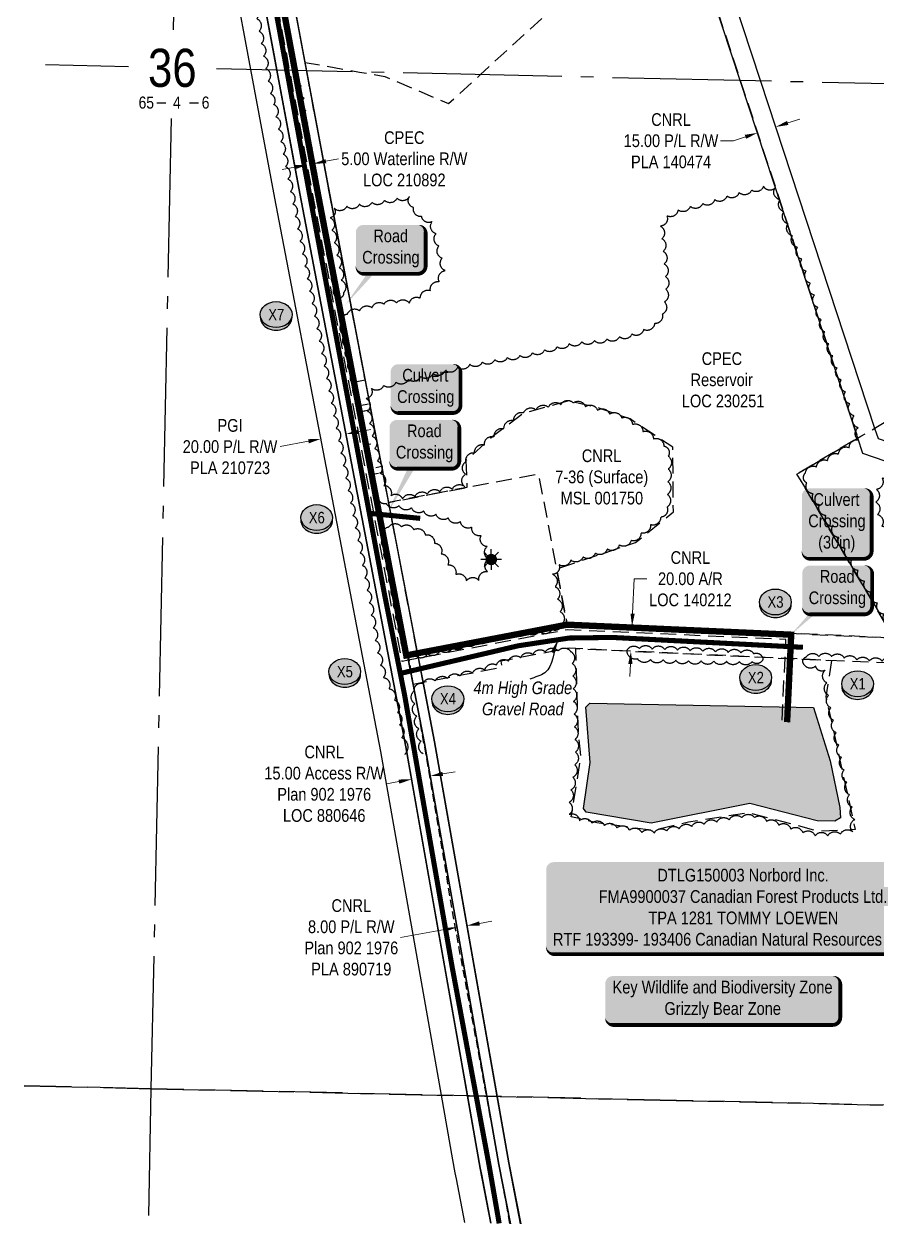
# Model space of a CAD drawing. Extents: x 405326 to 424052, y 6044755 to 6062236.
# Drawn here: x 405339 to 406011, y 6058013 to 6058960 of the extents above; entities that cross this region are included whole.
import ezdxf
from ezdxf.enums import TextEntityAlignment as Align

# ---------------------------------------------------------------- set-up
doc = ezdxf.new("R2010")
doc.units = 0
doc.header["$LTSCALE"] = 5
for name, pattern in [('0', [1, 1, 0]), ('foc-ACCESSROAD', [3.75, 2.5, -1.25]), ('foc-QUARTERLINE', [33, 25, -3, 2, -3]), ('foc-UNSURVEYED', [12.5, 10, -2.5]), ('UG_PIPE', [1.875, 1.25, -0.625])]:
    doc.linetypes.add(name, pattern=pattern)
for name, color, linetype in [('10', 1, 'Continuous'), ('9', 3, 'Continuous'), ('AS-PIPE-UG', 44, 'UG_PIPE'), ('AS-ROADS', 254, 'Continuous'), ('AS-SURFACE IMPACT', 7, 'Continuous'), ('AS-WILDLIFE-BLOCK', 131, 'Continuous'), ('C-WS', 13, 'foc-ACCESSROAD'), ('CG-NOTES', 7, 'Continuous'), ('F-AR', 190, 'foc-ACCESSROAD'), ('F-RW', 190, 'Continuous'), ('F-WS', 190, 'foc-ACCESSROAD'), ('F-WS-S', 190, 'Continuous'), ('L-SECLBL', 7, 'Continuous'), ('L-SECQ', 8, 'foc-QUARTERLINE'), ('L-USEC', 7, 'foc-UNSURVEYED'), ('P-CROSSINGS', 250, 'Continuous'), ('P-PROPOSED', 10, 'Continuous'), ('T-BUSH', 110, '0'), ('T-WATER', 160, 'Continuous'), ('T-WATER-H', 133, 'Continuous')]:
    doc.layers.add(name, color=color, linetype=linetype)
for name, color, linetype, lineweight in [('AS-GENERAL', 48, 'Continuous', 18), ('C-WS-T', 13, 'Continuous', 9), ('F-RW-T', 190, 'Continuous', 9), ('F-WS-T', 190, 'Continuous', 9), ('T-TEXT', 48, 'Continuous', 18)]:
    doc.layers.add(name, color=color, linetype=linetype, lineweight=lineweight)
doc.styles.add('80', font='ARIALN.TTF', dxfattribs={"height": 10})
doc.styles.add('80CG', font='ARIALN.TTF', dxfattribs={"height": 10})
doc.styles.add('80L', font='ARIALN.TTF', dxfattribs={"height": 10})
doc.styles.add('Crossing', font='ARIALN.TTF', dxfattribs={"height": 10})
doc.styles.add('SIMPLEX', font='ARIALN.TTF')
doc.dimstyles.new('Compass 5 000', dxfattribs={"dimscale": 5, "dimtxt": 9, "dimasz": 2, "dimexe": 0.2, "dimexo": 0.0625, "dimgap": 0.5, "dimtad": 0, "dimtih": 1, "dimtoh": 1, "dimzin": 0, "dimdsep": 46, "dimtxsty": '80CG', "dimcen": 0.1, "dimse1": 1, "dimse2": 1, "dimclrd": 256, "dimclrt": 256, "dimaunit": 1, "dimadec": 4, "dimazin": 0, "dimtfac": 0.06, "dimtofl": 0, "dimtmove": 0, "dimatfit": 1, "dimfxl": 0.2, "dimtolj": 1, "dimtzin": 0, "dimlwd": -1, "dimarcsym": 0})

# ---------------------------------------------------------------- blocks, each defined once
blk = doc.blocks.new('L-SECLBL')
at = {"layer": '9', "color": 7}
for p, q in [((-5.08, -27.83), (-12.29, -27.83)), ((20.7, -27.83), (13.5, -27.83))]:
    blk.add_line(p, q, dxfattribs=at)
at = {"layer": '10', "color": 2, "style": 'SIMPLEX'}
blk.add_attdef('SEC', text='', height=30, dxfattribs=at).set_placement((0, 0), align=Align.MIDDLE)
at = {"layer": '10', "color": 5, "style": '80L'}
blk.add_attdef('TWP', text='', height=9.5, dxfattribs=at).set_placement((-14.43, -27.37), align=Align.MIDDLE_RIGHT)
blk.add_attdef('RGE', text='', height=9.5, dxfattribs=at).set_placement((3.62, -27.37), align=Align.MIDDLE_CENTER)
blk.add_attdef('MER', text='', height=9.5, dxfattribs=at).set_placement((23.17, -27.37), align=Align.MIDDLE_LEFT)
blk = doc.blocks.new('*U545')
h = blk.add_hatch(color=255)
edge = h.paths.add_edge_path()
edge.add_line((-86.5, -20), (86.5, -20))
edge.add_arc((86.5, -14), 6, 270, 360)
edge.add_line((92.5, -14), (92.5, 12.5))
edge.add_arc((86.5, 12.5), 6, 0, 90)
edge.add_line((86.5, 18.5), (-86.5, 18.5))
edge.add_arc((-86.5, 12.5), 6, 90, 180)
edge.add_line((-92.5, 12.5), (-92.5, -14))
edge.add_arc((-86.5, -14), 6, 180, 270)
at = {"color": 131, "flags": 128}
blk.add_lwpolyline([(-86.5, -20, 3, 3, 0), (86.5, -20, 3, 3, 0.414214), (92.5, -14, 3, 3, 0), (92.5, 12.5, 3, 0, 0.414214), (86.5, 18.5, 0, 0, 0), (-86.5, 18.5, 0, 0, 0.414214), (-92.5, 12.5, 0, 0, 0), (-92.5, -14, 0, 3, 0.414214)], format="xyseb", close=True, dxfattribs=at)
at = {"color": 131, "style": '80'}
blk.add_attdef('ENTER_TEXT_001', (-35.99, -5), '', height=10, dxfattribs=at)
blk = doc.blocks.new('*U547')
h = blk.add_hatch(color=255)
edge = h.paths.add_edge_path()
edge.add_line((-149, -37), (149, -37))
edge.add_arc((149, -31), 6, 270, 360)
edge.add_line((155, -31), (155, 29.5))
edge.add_arc((149, 29.5), 6, 0, 90)
edge.add_line((149, 35.5), (-149, 35.5))
edge.add_arc((-149, 29.5), 6, 90, 180)
edge.add_line((-155, 29.5), (-155, -31))
edge.add_arc((-149, -31), 6, 180, 270)
at = {"color": 44, "flags": 128}
blk.add_lwpolyline([(-149, -37, 3, 3, 0), (149, -37, 3, 3, 0.414214), (155, -31, 3, 3, 0), (155, 29.5, 3, 0, 0.414214), (149, 35.5, 0, 0, 0), (-149, 35.5, 0, 0, 0.414214), (-155, 29.5, 0, 0, 0), (-155, -31, 0, 3, 0.414214)], format="xyseb", close=True, dxfattribs=at)
at = {"color": 44, "style": '80'}
blk.add_attdef('ENTER_TEXT_001', (-35.99, -5), '', height=10, dxfattribs=at)
blk = doc.blocks.new('GAS')
h = blk.add_hatch(color=255)
h.dxf.hatch_style = 1
edge = h.paths.add_edge_path()
edge.add_arc((0, 0), 0.9, 0, 360)
for p, q in [((-0.81, 0), (-1.62, 0)), ((-0.57, 0.57), (-1.14, 1.14)), ((0, 0.81), (0, 1.62)), ((0.57, 0.57), (1.14, 1.14)), ((1.62, 0), (0.81, 0)), ((-0.57, -0.57), (-1.14, -1.14)), ((0, -0.81), (0, -1.62)), ((1.14, -1.14), (0.57, -0.57))]:
    blk.add_line(p, q)
blk.add_circle((0, 0), 0.8)
blk = doc.blocks.new('*D981')
at = {"layer": 'F-RW-T', "transparency": 16777216}
for p, q in [((405602.54, 6058638.47), (405612.36, 6058640.35)), ((405563.25, 6058630.95), (405541.11, 6058626.72))]:
    blk.add_line(p, q, dxfattribs=at)
for points in [[(405602.23, 6058640.11), (405602.85, 6058636.83), (405592.72, 6058636.59)], [(405562.94, 6058632.59), (405563.57, 6058629.32), (405573.07, 6058632.83)]]:
    blk.add_solid(points, dxfattribs=at)
at = {"layer": 'F-RW-T', "transparency": 16777216, "insert": (405501.57, 6058626.72), "char_height": 10, "attachment_point": 5, "style": '80CG'}
blk.add_mtext('\\A1;PGI\\P20.00 P/L R/W\\PPLA 210723', dxfattribs=at)
blk = doc.blocks.new('*D982')
at = {"layer": 'F-RW-T', "transparency": 16777216}
for p, q in [((405668.98, 6058368.97), (405678.83, 6058370.7)), ((405634.51, 6058362.89), (405624.66, 6058361.15))]:
    blk.add_line(p, q, dxfattribs=at)
for points in [[(405668.69, 6058370.61), (405669.27, 6058367.33), (405659.13, 6058367.23)], [(405634.22, 6058364.53), (405634.8, 6058361.25), (405644.36, 6058364.62)]]:
    blk.add_solid(points, dxfattribs=at)
at = {"layer": 'F-RW-T', "transparency": 16777216, "insert": (405575.71, 6058361.15), "char_height": 10, "attachment_point": 5, "style": '80CG'}
blk.add_mtext('\\A1;CNRL\\P15.00 Access R/W\\PPlan 902 1976\\PLOC 880646', dxfattribs=at)
blk = doc.blocks.new('*D983')
at = {"layer": 'F-RW-T', "transparency": 16777216}
for p, q in [((405697.93, 6058251.15), (405707.78, 6058252.89)), ((405670.36, 6058246.28), (405635.75, 6058240.16))]:
    blk.add_line(p, q, dxfattribs=at)
for points in [[(405670.07, 6058247.92), (405670.65, 6058244.63), (405680.21, 6058248.02)], [(405697.64, 6058252.79), (405698.22, 6058249.51), (405688.09, 6058249.41)]]:
    blk.add_solid(points, dxfattribs=at)
at = {"layer": 'F-RW-T', "transparency": 16777216, "insert": (405597.02, 6058240.16), "char_height": 10, "attachment_point": 5, "style": '80CG'}
blk.add_mtext('\\A1;CNRL\\P8.00 P/L R/W\\PPlan 902 1976\\PPLA 890719', dxfattribs=at)
blk = doc.blocks.new('*D984')
at = {"layer": 'C-WS-T', "transparency": 16777216}
for p, q in [((405552.5, 6058846.82), (405542.68, 6058844.94)), ((405577.05, 6058851.51), (405586.88, 6058853.39))]:
    blk.add_line(p, q, dxfattribs=at)
for points in [[(405552.19, 6058848.45), (405552.81, 6058845.18), (405562.32, 6058848.69)], [(405576.74, 6058853.15), (405577.37, 6058849.87), (405567.23, 6058849.63)]]:
    blk.add_solid(points, dxfattribs=at)
at = {"layer": 'C-WS-T', "transparency": 16777216, "insert": (405638.76, 6058853.39), "char_height": 10, "attachment_point": 5, "style": '80CG'}
blk.add_mtext('\\A1;CPEC\\P5.00 Waterline R/W\\PLOC 210892', dxfattribs=at)
blk = doc.blocks.new('*D985')
at = {"layer": 'F-RW-T', "transparency": 16777216}
for p, q in [((405940.57, 6058881.69), (405950.07, 6058884.81)), ((405897.81, 6058867.65), (405887.81, 6058867.65)), ((405907.31, 6058870.77), (405897.81, 6058867.65))]:
    blk.add_line(p, q, dxfattribs=at)
for points in [[(405940.05, 6058883.28), (405941.09, 6058880.11), (405931.07, 6058878.57)], [(405906.79, 6058872.35), (405907.83, 6058869.18), (405916.81, 6058873.89)]]:
    blk.add_solid(points, dxfattribs=at)
at = {"layer": 'F-RW-T', "transparency": 16777216, "insert": (405848.73, 6058867.65), "char_height": 10, "attachment_point": 5, "style": '80CG'}
blk.add_mtext('\\A1;CNRL\\P15.00 P/L R/W\\PPLA 140474', dxfattribs=at)
blk = doc.blocks.new('*D987')
at = {"layer": 'F-RW-T', "transparency": 16777216}
for p, q in [((405818.49, 6058495.2), (405819.72, 6058522.64)), ((405819.72, 6058522.64), (405829.72, 6058522.64)), ((405816.73, 6058455.59), (405816.28, 6058445.6))]:
    blk.add_line(p, q, dxfattribs=at)
for points in [[(405816.83, 6058495.28), (405820.16, 6058495.13), (405818.05, 6058485.21)], [(405815.06, 6058455.66), (405818.39, 6058455.51), (405817.17, 6058465.58)]]:
    blk.add_solid(points, dxfattribs=at)
at = {"layer": 'F-RW-T', "transparency": 16777216, "insert": (405863.99, 6058522.64), "char_height": 10, "attachment_point": 5, "style": '80CG'}
blk.add_mtext('\\A1;CNRL\\P20.00 A/R\\PLOC 140212', dxfattribs=at)
blk = doc.blocks.new('*U1030')
h = blk.add_hatch(color=59)
edge = h.paths.add_edge_path()
edge.add_line((-21.5, -20), (21.5, -20))
edge.add_arc((21.5, -14), 6, 270, 360)
edge.add_line((27.5, -14), (27.5, 12.5))
edge.add_arc((21.5, 12.5), 6, 0, 90)
edge.add_line((21.5, 18.5), (-21.5, 18.5))
edge.add_arc((-21.5, 12.5), 6, 90, 180)
edge.add_line((-27.5, 12.5), (-27.5, -14))
edge.add_arc((-21.5, -14), 6, 180, 270)
at = {"color": 1, "flags": 128}
blk.add_lwpolyline([(-21.5, -20, 3, 3, 0), (21.5, -20, 3, 3, 0.414214), (27.5, -14, 3, 3, 0), (27.5, 12.5, 3, 0, 0.414214), (21.5, 18.5, 0, 0, 0), (-21.5, 18.5, 0, 0, 0.414214), (-27.5, 12.5, 0, 0, 0), (-27.5, -14, 0, 3, 0.414214)], format="xyseb", close=True, dxfattribs=at)
blk.add_lwpolyline([(-36.8, -36.31, 0, 7.5, 0), (0, 0, 0, 0, 0)], format="xyseb", dxfattribs=at)
at = {"color": 1, "style": '80'}
blk.add_attdef('ENTER_TEXT_001', (-35.99, -5), '', height=10, dxfattribs=at)
blk = doc.blocks.new('*U1031')
h = blk.add_hatch(color=254)
edge = h.paths.add_edge_path()
edge.add_line((-21.5, -28.5), (21.5, -28.5))
edge.add_arc((21.5, -22.5), 6, 270, 360)
edge.add_line((27.5, -22.5), (27.5, 21))
edge.add_arc((21.5, 21), 6, 0, 90)
edge.add_line((21.5, 27), (-21.5, 27))
edge.add_arc((-21.5, 21), 6, 90, 180)
edge.add_line((-27.5, 21), (-27.5, -22.5))
edge.add_arc((-21.5, -22.5), 6, 180, 270)
at = {"color": 160, "flags": 128}
blk.add_lwpolyline([(-21.5, -28.5, 3, 3, 0), (21.5, -28.5, 3, 3, 0.414214), (27.5, -22.5, 3, 3, 0), (27.5, 21, 3, 0, 0.414214), (21.5, 27, 0, 0, 0), (-21.5, 27, 0, 0, 0.414214), (-27.5, 21, 0, 0, 0), (-27.5, -22.5, 0, 3, 0.414214)], format="xyseb", close=True, dxfattribs=at)
at = {"color": 160, "style": '80'}
blk.add_attdef('ENTER_TEXT_001', (-26.85, -4.92), '', height=10, dxfattribs=at)
blk = doc.blocks.new('*U1032')
h = blk.add_hatch(color=59)
edge = h.paths.add_edge_path()
edge.add_line((-21.5, -20), (21.5, -20))
edge.add_arc((21.5, -14), 6, 270, 360)
edge.add_line((27.5, -14), (27.5, 12.5))
edge.add_arc((21.5, 12.5), 6, 0, 90)
edge.add_line((21.5, 18.5), (-21.5, 18.5))
edge.add_arc((-21.5, 12.5), 6, 90, 180)
edge.add_line((-27.5, 12.5), (-27.5, -14))
edge.add_arc((-21.5, -14), 6, 180, 270)
at = {"color": 1, "flags": 128}
blk.add_lwpolyline([(-21.5, -20, 3, 3, 0), (21.5, -20, 3, 3, 0.414214), (27.5, -14, 3, 3, 0), (27.5, 12.5, 3, 0, 0.414214), (21.5, 18.5, 0, 0, 0), (-21.5, 18.5, 0, 0, 0.414214), (-27.5, 12.5, 0, 0, 0), (-27.5, -14, 0, 3, 0.414214)], format="xyseb", close=True, dxfattribs=at)
blk.add_lwpolyline([(-29.64, -55.82, 0, 7.5, 0), (0, 0, 0, 0, 0)], format="xyseb", dxfattribs=at)
at = {"color": 1, "style": '80'}
blk.add_attdef('ENTER_TEXT_001', (-35.99, -5), '', height=10, dxfattribs=at)
blk = doc.blocks.new('*U1033')
h = blk.add_hatch(color=59)
edge = h.paths.add_edge_path()
edge.add_line((-21.5, -20), (21.5, -20))
edge.add_arc((21.5, -14), 6, 270, 360)
edge.add_line((27.5, -14), (27.5, 12.5))
edge.add_arc((21.5, 12.5), 6, 0, 90)
edge.add_line((21.5, 18.5), (-21.5, 18.5))
edge.add_arc((-21.5, 12.5), 6, 90, 180)
edge.add_line((-27.5, 12.5), (-27.5, -14))
edge.add_arc((-21.5, -14), 6, 180, 270)
at = {"color": 1, "flags": 128}
blk.add_lwpolyline([(-21.5, -20, 3, 3, 0), (21.5, -20, 3, 3, 0.414214), (27.5, -14, 3, 3, 0), (27.5, 12.5, 3, 0, 0.414214), (21.5, 18.5, 0, 0, 0), (-21.5, 18.5, 0, 0, 0.414214), (-27.5, 12.5, 0, 0, 0), (-27.5, -14, 0, 3, 0.414214)], format="xyseb", close=True, dxfattribs=at)
blk.add_lwpolyline([(-36.16, -45.08, 0, 7.5, 0), (0, 0, 0, 0, 0)], format="xyseb", dxfattribs=at)
at = {"color": 1, "style": '80'}
blk.add_attdef('ENTER_TEXT_001', (-35.99, -5), '', height=10, dxfattribs=at)
blk = doc.blocks.new('*U1024')
h = blk.add_hatch(color=254)
edge = h.paths.add_edge_path()
edge.add_line((-21.5, -20), (21.5, -20))
edge.add_arc((21.5, -14), 6, 270, 360)
edge.add_line((27.5, -14), (27.5, 12.5))
edge.add_arc((21.5, 12.5), 6, 0, 90)
edge.add_line((21.5, 18.5), (-21.5, 18.5))
edge.add_arc((-21.5, 12.5), 6, 90, 180)
edge.add_line((-27.5, 12.5), (-27.5, -14))
edge.add_arc((-21.5, -14), 6, 180, 270)
at = {"color": 160, "flags": 128}
blk.add_lwpolyline([(-21.5, -20, 3, 3, 0), (21.5, -20, 3, 3, 0.414214), (27.5, -14, 3, 3, 0), (27.5, 12.5, 3, 0, 0.414214), (21.5, 18.5, 0, 0, 0), (-21.5, 18.5, 0, 0, 0.414214), (-27.5, 12.5, 0, 0, 0), (-27.5, -14, 0, 3, 0.414214)], format="xyseb", close=True, dxfattribs=at)
at = {"color": 160, "style": '80'}
blk.add_attdef('ENTER_TEXT_001', (-26.85, -4.92), '', height=10, dxfattribs=at)
blk = doc.blocks.new('xing2')
h = blk.add_hatch(color=50)
h.dxf.hatch_style = 1
edge = h.paths.add_edge_path()
edge.add_ellipse((0, 0), major_axis=(-12.5, 0), ratio=0.816297, start_angle=0, end_angle=360)
h = blk.add_hatch(color=250)
h.dxf.hatch_style = 1
edge = h.paths.add_edge_path()
edge.add_ellipse((0, -2.05), major_axis=(-12.5, 0), ratio=0.816297, start_angle=0, end_angle=180)
edge.add_line((12.5, -2.05), (12.5, 0))
edge.add_ellipse((0, 0), major_axis=(-12.5, 0), ratio=0.816297, start_angle=0, end_angle=180, ccw=False)
edge.add_line((-12.5, 0), (-12.5, -2.05))
at = {"color": 250}
blk.add_ellipse((0, 0), major_axis=(-12.5, 0), ratio=0.816297, dxfattribs=at)
blk.add_ellipse((0, -2.05), major_axis=(-12.5, 0), ratio=0.816297, start_param=0, end_param=3.141593, dxfattribs=at)
at = {"color": 250, "style": 'Crossing'}
blk.add_attdef('CROSSING', text='', height=9, dxfattribs=at).set_placement((0.09, 0.02), align=Align.MIDDLE_CENTER)
at = {"color": 250, "style": 'Crossing', "flags": 1}
for tag, p in [('OWNER', (0.09, -12.49)), ('DESCRIPTION', (0.09, -25.77)), ('LOCATION', (0.09, -39.3)), ('DWG_REF', (0.09, -52.84))]:
    blk.add_attdef(tag, text='', height=9, dxfattribs=at).set_placement(p, align=Align.MIDDLE_CENTER)

msp = doc.modelspace()

# ---------------------------------------------------------------- hatches: boundary and pattern name
at = {"layer": 'T-WATER-H'}
h = msp.add_hatch(color=256, dxfattribs=at)
h.dxf.hatch_style = 1
h.paths.add_polyline_path([(405784.822, 6058424.617), (405960.773, 6058421.27), (405973.907, 6058379.125), (405981.719, 6058342.563), (405982.198, 6058334.26), (405977.595, 6058331.752), (405963.726, 6058331.864), (405910.784, 6058345.635), (405833.146, 6058330.279), (405782.033, 6058338.933), (405779.799, 6058341.724), (405785.107, 6058378.012), (405781.748, 6058421.552)])

# ---------------------------------------------------------------- linework, layer by layer
at = {"layer": 'AS-PIPE-UG', "flags": 128}
msp.add_lwpolyline([(405721.882, 6058014.688), (405720.353, 6058023.608), (405710.818, 6058075.119), (405699.39, 6058138.192), (405678.466, 6058250.283), (405660.847, 6058355.835), (405641.43, 6058465.433)], dxfattribs=at)
at = {"layer": 'AS-ROADS', "const_width": 3.998, "flags": 128}
for points in [[(405594.808, 6059390.748), (405548.34, 6059347.366), (405511.434, 6059313.585), (405502.009, 6059301.925), (405494.061, 6059284.562), (405487.833, 6059257.909), (405487.326, 6059240.214), (405491.217, 6059211.396), (405511.097, 6059150.761), (405533.743, 6058991.316), (405563.989, 6058826.491), (405622.973, 6058511.466), (405638.946, 6058431.345), (405676.384, 6058217.096), (405705.364, 6058061.34), (405713.459, 6058014.877)], [(405612.552, 6058574.067), (405651.304, 6058570.232)], [(405636.939, 6058448.39), (405728.453, 6058469.877), (405768.581, 6058475.974), (405802.409, 6058476.452), (405952.577, 6058468.67)]]:
    msp.add_lwpolyline(points, dxfattribs=at)
at = {"layer": 'C-WS', "flags": 128}
msp.add_lwpolyline([(405379.01, 6060020.573), (405476.556, 6059904.24), (405480.055, 6059900.068), (405598.828, 6059758.418), (405600.382, 6059756.559), (405608.181, 6059747.264), (405620.5, 6059732.572), (405626.167, 6059725.808), (405630.037, 6059721.198), (405639.676, 6059709.7), (405752.207, 6059575.495), (405767.332, 6059557.46), (405761.141, 6059551.809), (405677.819, 6059475.862), (405687.987, 6059464.827), (405522.955, 6059314.393), (405520.799, 6059312.429), (405517.121, 6059307.245), (405514.394, 6059303.402), (405505.379, 6059290.696), (405502.062, 6059286.595), (405501.247, 6059284.025), (405499.581, 6059278.773), (405496.234, 6059264.192), (405499.086, 6059216.105), (405511.202, 6059150.822), (405553.684, 6058922.934), (405571.178, 6058829.004), (405600.112, 6058677.736), (405603.682, 6058659.072), (405611.539, 6058660.575), (405612.478, 6058655.667), (405604.621, 6058654.163), (405609.54, 6058628.446), (405613.11, 6058609.783), (405620.967, 6058611.286), (405621.906, 6058606.377), (405614.049, 6058604.874), (405618.558, 6058581.305), (405641.099, 6058463.454), (405648.956, 6058464.956), (405766.808, 6058487.499), (405944.396, 6058479.571), (405943.471, 6058459.757), (405941.132, 6058409.665), (405936.147, 6058409.898), (405938.48, 6058459.99), (405939.17, 6058474.803), (405767.171, 6058482.48), (405649.895, 6058460.047), (405642.039, 6058458.545), (405637.13, 6058457.606), (405566.268, 6058828.076), (405548.532, 6058923.05), (405506.183, 6059149.85), (405494.115, 6059215.502), (405491.205, 6059264.49), (405494.743, 6059280.14), (405496.078, 6059284.261), (405497.583, 6059289.004), (405501.394, 6059293.717), (405508.462, 6059303.678), (405510.882, 6059307.088), (405515.94, 6059314.216), (405517.035, 6059315.76), (405680.899, 6059465.146), (405670.74, 6059476.167), (405757.924, 6059555.644), (405760.421, 6059557.92), (405748.378, 6059572.284), (405635.845, 6059706.491), (405626.205, 6059717.988), (405619.519, 6059725.958), (405616.624, 6059729.413), (405604.351, 6059744.049), (405594.999, 6059755.202), (405593.734, 6059756.709), (405476.398, 6059896.651), (405476.13, 6059896.969), (405378.851, 6060012.981)], dxfattribs=at)
for points in [[(405903.298, 6058915.075), (405995.787, 6058633.435), (405947.877, 6058605.058), (406024.332, 6058476.005), (405766.808, 6058487.499), (405758.62, 6058530.303), (405820.847, 6058551.343), (405850.574, 6058575.445), (405850.137, 6058626.2), (405816.443, 6058648.573), (405792.235, 6058657.159), (405767.963, 6058662.783), (405732.836, 6058653.077), (405709.911, 6058636.11), (405687.194, 6058615.692), (405688.111, 6058594.609), (405626.415, 6058582.807), (405621.906, 6058606.377), (405614.049, 6058604.875), (405609.54, 6058628.446), (405617.397, 6058629.95), (405612.478, 6058655.667), (405604.621, 6058654.163), (405600.112, 6058677.736), (405607.969, 6058679.238), (405579.039, 6058830.487), (405561.855, 6058922.751), (405560.611, 6058929.437), (405603.496, 6058921.813), (405623.454, 6058918.272), (405673.649, 6058896.968), (405698.557, 6058919.674), (405769.836, 6058984.679), (405867.732, 6059023.388), (405881.992, 6058979.963), (405903.298, 6058915.075)], [(405975.043, 6058458.284), (405970.733, 6058429.571), (405993.666, 6058325.096), (405964.629, 6058323.781), (405909.596, 6058338.361), (405862.464, 6058330.887), (405834.662, 6058324.41), (405790.241, 6058330.422), (405770.254, 6058335.226), (405777.832, 6058382.32), (405775.833, 6058400.576), (405773.835, 6058467.679), (405975.043, 6058458.284)]]:
    msp.add_lwpolyline(points, close=True, dxfattribs=at)
at = {"layer": 'F-AR', "flags": 128}
msp.add_lwpolyline([(406120.562, 6058509.767), (406029.376, 6058455.748), (405768.517, 6058467.928), (405714.774, 6058457.675), (405715.711, 6058452.763), (405653.557, 6058440.902), (405645.7, 6058439.403), (405641.099, 6058463.454), (405648.956, 6058464.957), (405766.808, 6058487.499), (406024.332, 6058476.005), (406110.369, 6058526.973), (406120.562, 6058509.767)], close=True, dxfattribs=at)
at = {"layer": 'F-RW', "flags": 128}
for points in [[(405730.342, 6058014.498), (405720.938, 6058062.637), (405662.465, 6058394.335), (405579.038, 6058830.487), (405507.042, 6059217.078), (405504.348, 6059262.492), (405527.266, 6059307.5), (405795.434, 6059551.947), (405765.996, 6059587.055), (405748.378, 6059572.284), (405763.64, 6059554.082), (405508.676, 6059321.667), (405481.025, 6059267.362), (405484.173, 6059214.286), (405556.447, 6058826.207), (405639.85, 6058390.177), (405698.351, 6058058.449), (405706.826, 6058015.025)], [(405706.933, 6058015.023), (405698.494, 6058058.462), (405688.426, 6058115.402), (405639.85, 6058390.177), (405556.446, 6058826.207), (405538.368, 6058923.28), (405484.173, 6059214.286), (405481.138, 6059265.522), (405482.421, 6059271.054), (405500.024, 6059284.076), (405502.062, 6059286.595), (405499.581, 6059278.773), (405496.234, 6059264.186), (405499.086, 6059216.105), (405553.684, 6058922.935), (405571.178, 6058829.004), (405618.558, 6058581.305), (405641.099, 6058463.454), (405645.7, 6058439.403), (405654.598, 6058392.887), (405703.713, 6058115.059), (405713.238, 6058061.193), (405722.275, 6058014.679)]]:
    msp.add_lwpolyline(points, dxfattribs=at)
at = {"layer": 'F-RW'}
msp.add_lwpolyline([(406075.818, 6058611.059), (406070.935, 6058596.875), (405999.745, 6058621.382), (405995.787, 6058633.435), (405903.298, 6058915.075), (405881.992, 6058979.963), (405951.028, 6059208.38), (405948.866, 6059286.229), (405952.155, 6059436.068), (405946.09, 6059539.215), (405954.582, 6059546.344), (405960.405, 6059551.248), (405967.131, 6059435.229), (405963.872, 6059286.295), (405966.098, 6059206.395), (405897.714, 6058980.133), (405919.2, 6058914.718), (406009.025, 6058641.275), (406011.701, 6058633.13), (406075.818, 6058611.059)], close=True, dxfattribs=at)
for points in [[(405484.173, 6059214.286), (405536.765, 6058931.886), (405538.368, 6058923.28), (405550.892, 6058856.031), (405556.446, 6058826.207), (405639.85, 6058390.177), (405649.355, 6058336.411), (405688.426, 6058115.402), (405695.88, 6058073.246), (405698.494, 6058058.462), (405699.447, 6058053.556), (405706.934, 6058015.023)], [(405722.275, 6058014.679), (405713.238, 6058061.193), (405703.713, 6058115.059), (405654.598, 6058392.887), (405645.7, 6058439.403), (405641.099, 6058463.454), (405618.558, 6058581.305), (405571.178, 6058829.004), (405553.684, 6058922.935), (405499.086, 6059216.105)], [(405507.042, 6059217.078), (405561.855, 6058922.751), (405579.038, 6058830.487), (405626.415, 6058582.807), (405648.956, 6058464.957), (405653.557, 6058440.902), (405662.465, 6058394.335), (405711.869, 6058114.876), (405721.102, 6058062.653), (405730.459, 6058014.496)], [(405686.472, 6058015.481), (405679.751, 6058050.079), (405678.831, 6058054.814), (405677.059, 6058064.835), (405668.037, 6058115.86), (405620.182, 6058386.558), (405536.796, 6058822.498), (405517.94, 6058923.74), (405464.284, 6059211.855)]]:
    msp.add_lwpolyline(points, dxfattribs=at)
at = {"layer": 'F-WS', "flags": 128}
for points in [[(406110.369, 6058526.973), (406024.332, 6058476.005), (405947.877, 6058605.058), (405998.232, 6058634.883), (406011.159, 6058642.539), (406059.737, 6058671.312), (406136.21, 6058542.259), (406123.28, 6058534.611), (406110.369, 6058526.973)], [(405648.956, 6058464.957), (405626.415, 6058582.807), (405744.265, 6058605.35), (405766.808, 6058487.499), (405648.956, 6058464.957)]]:
    msp.add_lwpolyline(points, close=True, dxfattribs=at)
at = {"layer": 'L-SECQ'}
for p, q in [((405472.903, 6059729.267), (405456.742, 6058955.116)), ((405421.613, 6058925.908), (405356.187, 6058927.377)), ((406257.654, 6058907.135), (405490.847, 6058924.354)), ((405455.282, 6058885.163), (405439.33, 6058120.999)), ((405439.33, 6058120.999), (405437.244, 6058021.066))]:
    msp.add_line(p, q, dxfattribs=at)
at = {"layer": 'L-USEC'}
for p, q in [((405439.33, 6058120.999), (405339.4, 6058123.238)), ((405339.4, 6058123.238), (405439.33, 6058120.999)), ((405840.169, 6058112.017), (405439.33, 6058120.999)), ((405439.33, 6058120.999), (405840.169, 6058112.017)), ((406241.009, 6058103.034), (405840.169, 6058112.017)), ((405840.169, 6058112.017), (406241.009, 6058103.034))]:
    msp.add_line(p, q, dxfattribs=at)
at = {"layer": 'P-PROPOSED', "const_width": 4.998, "flags": 128}
msp.add_lwpolyline([(405510.219, 6059150.64), (405552.702, 6058922.751), (405570.196, 6058828.818), (405599.13, 6058677.548), (405602.7, 6058658.884), (405603.639, 6058653.975), (405608.558, 6058628.258), (405612.128, 6058609.595), (405613.067, 6058604.686), (405617.576, 6058581.117), (405640.305, 6058462.285), (405649.144, 6058463.974), (405766.881, 6058486.495), (405943.351, 6058478.617), (405942.472, 6058459.804), (405940.133, 6058409.712)], dxfattribs=at)
at = {"layer": 'T-BUSH', "flags": 128}
for points in [[(405507.723, 6059054.203, -0.0925477), (405506.468, 6059052.349, -0.5205671), (405508.26, 6059042.515, -0.5205671), (405510.052, 6059032.681, -0.5205671), (405511.844, 6059022.847, -0.5205671), (405513.637, 6059013.014, -0.5205671), (405515.429, 6059003.18, -0.5205671), (405517.221, 6058993.346, -0.5205671), (405519.013, 6058983.513, -0.5205671), (405520.806, 6058973.679, -0.5205671), (405522.598, 6058963.845, -0.5205671), (405524.39, 6058954.012, -0.5205671), (405526.182, 6058944.178, -0.5205671), (405527.975, 6058934.344, -0.5205671), (405529.767, 6058924.51, -0.5205671), (405531.559, 6058914.677, -0.5205671), (405533.352, 6058904.843, -0.4555268), (405535.943, 6058896.008, -0.4555268)], [(405653.63, 6058384.831, -0.5205671), (405651.949, 6058394.684, -0.5205671), (405650.269, 6058404.537, -0.5205671), (405648.606, 6058414.393, -0.5205671), (405646.993, 6058424.255, -0.5205671), (405646.586, 6058434.243, -0.5205671), (405653.332, 6058440.281, -0.5205671), (405663.142, 6058442.199, -0.5205671), (405672.952, 6058444.116, -0.5205671), (405682.743, 6058446.122, -0.5205671), (405692.494, 6058448.322, -0.5205671), (405702.187, 6058450.694, -0.5205671), (405711.337, 6058454.719, -0.5205671), (405720.811, 6058457.833, -0.5205671), (405730.44, 6058460.518, -0.5205671), (405740.132, 6058462.958, -0.5205671), (405749.879, 6058465.078, -0.5205671), (405759.851, 6058465.772, -0.5205671), (405769.66, 6058465.334, -0.5205671), (405770.957, 6058456.024, -0.5205671), (405771.315, 6058446.035, -0.5205671), (405771.673, 6058436.046, -0.5205671), (405772.031, 6058426.057, -0.5205671), (405772.389, 6058416.068, -0.5205671), (405772.747, 6058406.078, -0.5205671), (405773.105, 6058396.089, -0.5205671), (405773.463, 6058386.1, -0.5205671), (405772.978, 6058376.16, -0.5205671), (405771.48, 6058366.277, -0.5205671), (405769.983, 6058356.394, -0.5205671), (405768.485, 6058346.511, -0.5205671), (405768.671, 6058337.112, -0.5205671), (405776.636, 6058332.042, -0.5205671), (405786.456, 6058330.173, -0.5205671), (405796.275, 6058328.305, -0.5205671), (405806.094, 6058326.436, -0.5205671), (405815.913, 6058324.568, -0.5205671), (405825.733, 6058322.699, -0.5205671), (405835.561, 6058322.275, -0.5205671), (405845.403, 6058324.021, -0.5205671), (405855.245, 6058325.766, -0.5205671), (405865.087, 6058327.511, -0.5205671), (405874.929, 6058329.257, -0.5205671), (405884.771, 6058331.002, -0.5205671), (405894.613, 6058332.747, -0.5205671), (405904.455, 6058334.493, -0.5205671), (405914.416, 6058334.551, -0.5205671), (405923.951, 6058331.551, -0.5205671), (405933.486, 6058328.552, -0.5205671), (405943.021, 6058325.553, -0.5205671), (405952.556, 6058322.554, -0.5205671), (405962.197, 6058320.246, -0.5205671), (405972.192, 6058320.246, -0.5205671), (405982.08, 6058321.42, -0.5205671), (405991.908, 6058323.24, -0.5205671), (405993.413, 6058333.011, -0.5205671), (405991.323, 6058342.786, -0.5205671), (405989.233, 6058352.56, -0.5205671), (405987.143, 6058362.335, -0.5205671), (405985.053, 6058372.109, -0.5205671), (405982.963, 6058381.884, -0.5205671), (405980.873, 6058391.658, -0.5205671), (405978.783, 6058401.433, -0.5205671), (405976.693, 6058411.208, -0.5205671), (405974.603, 6058420.982, -0.5205671), (405972.739, 6058430.796, -0.5205671), (405971.379, 6058440.699, -0.5205671), (405970.018, 6058450.601, -0.5205671), (405962.618, 6058453.887, -0.5205671), (405953.059, 6058455.785, -0.5205671), (405955.211, 6058461.067, -0.5205671), (405965.18, 6058461.416, -0.5205671), (405975.176, 6058461.416, -0.5205671), (405985.08, 6058460.194, -0.5205671), (405994.965, 6058458.71, -0.5205671), (406004.906, 6058457.897, -0.5205671), (406014.9, 6058457.706, -0.5205671), (406024.849, 6058458.458, -0.5205671), (406034.509, 6058460.523, -0.5205671), (406043.496, 6058464.899, -0.5205671), (406052.449, 6058469.343, -0.5205671), (406061.002, 6058474.507, -0.5205671), (406069.502, 6058479.767, -0.5205671), (406078.002, 6058485.027, -0.5205671), (406086.502, 6058490.286, -0.5205671), (406095.001, 6058495.546, -0.5205671), (406101.837, 6058502.525, -0.5205671), (406103.16, 6058512.331, -0.5205671), (406100.976, 6058522.084, -0.5205671), (406094.059, 6058528.37, -0.5205671), (406089.589, 6058537.31, -0.5205671), (406086.23, 6058546.706, -0.5205671), (406083.873, 6058556.396, -0.5205671), (406084.473, 6058566.279, -0.5205671), (406086.253, 6058576.113, -0.5205671), (406087.31, 6058586.021, -0.5205671), (406086.866, 6058595.927, -0.5205671), (406083.737, 6058605.352, -0.5205671), (406078.074, 6058613.442, -0.5205671), (406069.54, 6058618.432, -0.5205671), (406059.813, 6058620.292, -0.5205671), (406049.846, 6058619.915, -0.5205671), (406040.088, 6058617.897, -0.5205671), (406031.05, 6058613.641, -0.5205671), (406022.615, 6058608.278, -0.5205671), (406015.004, 6058601.815, -0.5205671), (406010.43, 6058593.043, -0.5205671), (406009.937, 6058583.131, -0.5205671), (406011.25, 6058573.292, -0.5205671), (406014.677, 6058564.036, -0.5205671), (406020.492, 6058556.141, -0.5205671), (406029.13, 6058551.178, -0.5205671), (406038.638, 6058548.541, -0.5205671), (406048.61, 6058547.861, -0.5205671), (406058.532, 6058546.908, -0.5205671), (406066.648, 6058541.168, -0.5205671), (406071.605, 6058532.56, -0.5205671), (406076.731, 6058524.05, -0.5205671), (406077.985, 6058514.205, -0.5205671), (406077.348, 6058504.236, -0.5205671), (406070.61, 6058497.018, -0.5205671), (406061.338, 6058493.453, -0.5205671), (406052.733, 6058488.367, -0.5205671), (406043.651, 6058484.269, -0.5205671), (406034.782, 6058479.666, -0.5205671), (406026.23, 6058477.419, -0.5205671), (406021.376, 6058486.156, -0.5205671), (406016.312, 6058494.774, -0.5205671), (406011.248, 6058503.392, -0.5205671), (406006.185, 6058512.01, -0.5205671), (406001.121, 6058520.628, -0.5205671), (405996.057, 6058529.245, -0.5205671), (405990.993, 6058537.863, -0.5205671), (405985.93, 6058546.481, -0.5205671), (405980.866, 6058555.099, -0.5205671), (405975.802, 6058563.717, -0.5205671), (405970.738, 6058572.335, -0.5205671), (405965.675, 6058580.953, -0.5205671), (405960.611, 6058589.571, -0.5205671), (405955.547, 6058598.189, -0.5205671), (405954.525, 6058605.976, -0.5205671), (405963.281, 6058610.756, -0.5205671), (405971.962, 6058615.703, -0.5205671), (405980.558, 6058620.804, -0.5205671), (405989.124, 6058625.955, -0.5205671), (405996.432, 6058631.989, -0.5205671), (405996.086, 6058641.634, -0.5205671), (405992.753, 6058651.058, -0.5205671), (405989.42, 6058660.481, -0.5205671), (405986.088, 6058669.905, -0.5205671), (405982.755, 6058679.328, -0.5205671), (405979.422, 6058688.752, -0.5205671), (405976.09, 6058698.175, -0.5205671), (405972.91, 6058707.651, -0.5205671), (405969.783, 6058717.145, -0.5205671), (405966.99, 6058726.742, -0.5205671), (405964.282, 6058736.364, -0.5205671), (405961.627, 6058746, -0.5205671), (405958.403, 6058755.458, -0.5205671), (405955.085, 6058764.887, -0.5205671), (405951.767, 6058774.316, -0.5205671), (405948.275, 6058783.676, -0.5205671), (405944.274, 6058792.836, -0.5205671), (405940.829, 6058802.215, -0.5205671), (405937.573, 6058811.664, -0.5205671), (405934.616, 6058821.212, -0.5205671), (405930.425, 6058830.247, -0.5205671), (405921.612, 6058831.99, -0.5205671), (405912.163, 6058828.781, -0.5205671), (405902.363, 6058826.815, -0.5205671), (405892.751, 6058824.079, -0.5205671), (405883.166, 6058821.249, -0.5205671), (405873.654, 6058818.19, -0.5205671), (405863.908, 6058815.97, -0.5205671), (405854.315, 6058813.188, -0.5205671), (405845.466, 6058808.546, -0.5205671), (405840.417, 6058800.451, -0.5205671), (405841.596, 6058790.525, -0.5205671), (405842.585, 6058780.584, -0.5205671), (405843.399, 6058770.628, -0.5205671), (405844.387, 6058760.683, -0.5205671), (405844.555, 6058750.729, -0.5205671), (405843.511, 6058740.789, -0.5205671), (405841.872, 6058731.009, -0.5205671), (405835.9, 6058723.763, -0.5205671), (405827.166, 6058718.902, -0.5205671), (405817.921, 6058715.41, -0.5205671), (405808.139, 6058713.352, -0.5205671), (405798.329, 6058711.468, -0.5205671), (405788.407, 6058710.26, -0.5205671), (405778.451, 6058709.392, -0.5205671), (405768.609, 6058707.849, -0.5205671), (405758.907, 6058705.445, -0.5205671), (405749.205, 6058703.04, -0.5205671), (405739.498, 6058700.657, -0.5205671), (405729.727, 6058698.55, -0.5205671), (405719.864, 6058696.951, -0.5205671), (405710.024, 6058695.21, -0.5205671), (405700.203, 6058693.354, -0.5205671), (405690.365, 6058691.588, -0.5205671), (405680.65, 6058689.331, -0.5205671), (405671.021, 6058686.677, -0.5205671), (405661.303, 6058684.337, -0.5205671), (405651.585, 6058681.997, -0.5205671), (405641.855, 6058679.722, -0.5205671), (405632.102, 6058677.562, -0.5205671), (405622.458, 6058674.935, -0.5205671), (405612.757, 6058672.636, -0.5205671), (405608.72, 6058664.628, -0.5205671), (405609.816, 6058654.707, -0.5205671), (405611.431, 6058644.844, -0.5205671), (405613.387, 6058635.043, -0.5205671), (405615.465, 6058625.266, -0.5205671), (405617.544, 6058615.488, -0.5205671), (405619.837, 6058605.773, -0.5205671), (405622.764, 6058596.218, -0.5205671), (405628.163, 6058587.975, -0.5205671), (405637.347, 6058585.502, -0.5205671), (405647.156, 6058587.425, -0.5205671), (405656.965, 6058589.347, -0.5205671), (405666.773, 6058591.27, -0.5205671), (405676.582, 6058593.193, -0.5205671), (405686.391, 6058595.116, -0.5205671), (405686.9, 6058605.029, -0.5205671), (405687.323, 6058615.015, -0.5205671), (405694.086, 6058621.844, -0.5205671), (405701.802, 6058628.198, -0.5205671), (405709.518, 6058634.552, -0.5205671), (405717.234, 6058640.906, -0.5205671), (405724.95, 6058647.26, -0.5205671), (405732.72, 6058653.502, -0.5205671), (405742.488, 6058655.624, -0.5205671), (405752.256, 6058657.746, -0.5205671), (405762.023, 6058659.869, -0.5205671), (405771.757, 6058661.211, -0.5205671), (405781.303, 6058658.246, -0.5205671), (405790.848, 6058655.282, -0.5205671), (405800.394, 6058652.317, -0.5205671), (405809.94, 6058649.352, -0.5205671), (405818.45, 6058644.26, -0.5205671), (405826.673, 6058638.578, -0.5205671), (405834.897, 6058632.895, -0.5205671), (405843.12, 6058627.213, -0.5205671), (405846.592, 6058619.109, -0.5205671), (405846.358, 6058609.116, -0.5205671), (405846.124, 6058599.124, -0.5205671), (405845.89, 6058589.131, -0.5205671), (405845.656, 6058579.138, -0.5205671), (405840.602, 6058571.238, -0.5205671), (405832.623, 6058565.217, -0.5205671), (405825.114, 6058558.674, -0.5205671), (405817.338, 6058552.789, -0.5205671), (405807.977, 6058549.286, -0.5205671), (405798.514, 6058546.067, -0.5205671), (405789.051, 6058542.848, -0.5205671), (405779.541, 6058539.791, -0.5205671), (405769.828, 6058537.431, -0.5205671), (405760.579, 6058533.71, -0.5205671), (405755.523, 6058526.179, -0.5205671), (405757.492, 6058516.38, -0.5205671), (405759.465, 6058506.581, -0.5205671), (405761.438, 6058496.782, -0.5205671), (405762.804, 6058486.885, -0.5205671), (405755.011, 6058482.544, -0.5205671), (405745.111, 6058481.443, -0.5205671), (405735.166, 6058480.564, -0.5205671), (405725.269, 6058479.167, -0.5205671), (405715.44, 6058477.357, -0.5205671), (405705.659, 6058475.307, -0.5205671), (405695.916, 6058473.073, -0.5205671), (405686.208, 6058470.692, -0.5205671), (405676.496, 6058468.333, -0.5205671), (405666.74, 6058466.162, -0.5205671), (405657.099, 6058463.521, -0.5205671), (405647.398, 6058462.123, -0.5205671), (405640.192, 6058467.79, -0.5205671), (405637.557, 6058477.277, -0.5205671), (405635.732, 6058487.104, -0.5205671), (405633.796, 6058496.91, -0.5205671), (405631.964, 6058506.736, -0.5205671), (405630.185, 6058516.572, -0.5205671), (405628.406, 6058526.408, -0.5205671), (405626.429, 6058536.205, -0.5205671), (405624.357, 6058545.983, -0.5205671), (405622.787, 6058555.854, -0.5205671), (405626.633, 6058563.56, -0.5205671), (405636.438, 6058563.534, -0.5205671), (405646.174, 6058561.271, -0.5205671), (405655.263, 6058557.228, -0.5205671), (405662.478, 6058550.687, -0.5205671), (405667.893, 6058542.287, -0.5205671), (405673.063, 6058533.732, -0.5205671), (405679.241, 6058526.062, -0.5205671), (405687.678, 6058520.917, -0.5205671), (405697.476, 6058521.293, -0.5205671), (405704.29, 6058528.379, -0.5205671), (405705.182, 6058538.07, -0.5205671), (405703.867, 6058547.978, -0.5205671), (405699.161, 6058556.575, -0.5205671), (405691.867, 6058563.335, -0.5205671), (405682.914, 6058567.662, -0.5205671), (405673.366, 6058570.62, -0.5205671), (405663.765, 6058573.394, -0.5205671), (405654.119, 6058576.015, -0.5205671), (405644.473, 6058578.636, -0.5205671), (405634.637, 6058580.355, -0.5205671), (405624.755, 6058581.855, -0.5205671), (405618.229, 6058587.167, -0.5205671), (405616.205, 6058596.955, -0.5205671), (405614.18, 6058606.743, -0.5205671), (405612.155, 6058616.531, -0.5205671), (405610.13, 6058626.32, -0.5205671), (405608.105, 6058636.108, -0.5205671), (405606.08, 6058645.896, -0.5205671), (405604.055, 6058655.684, -0.5205671), (405602.03, 6058665.473, -0.5205671), (405600.005, 6058675.261, -0.5205671), (405597.981, 6058685.049, -0.5205671), (405595.956, 6058694.837, -0.5205671), (405593.931, 6058704.626, -0.5205671), (405591.906, 6058714.414, -0.5205671), (405589.881, 6058724.202, -0.5205671), (405593.944, 6058731.159, -0.5205671), (405603.603, 6058733.728, -0.5205671), (405613.314, 6058736.094, -0.5205671), (405622.874, 6058739.011, -0.5205671), (405632.732, 6058739.995, -0.5205671), (405642.721, 6058739.636, -0.5205671), (405651.359, 6058743.699, -0.5205671), (405659.279, 6058749.796, -0.5205671), (405666.29, 6058756.666, -0.5205671), (405671.008, 6058765.414, -0.5205671), (405668.537, 6058775.09, -0.5205671), (405665.988, 6058784.751, -0.5205671), (405663.722, 6058794.486, -0.5205671), (405660.711, 6058804.017, -0.5205671), (405652.361, 6058808.002, -0.5205671), (405646.09, 6058815.057, -0.5205671), (405642.871, 6058823.891, -0.5205671), (405633, 6058822.316, -0.5205671), (405623.13, 6058820.742, -0.5205671), (405613.259, 6058819.168, -0.5205671), (405603.388, 6058817.594, -0.5205671), (405593.517, 6058816.019, -0.5205671), (405583.647, 6058814.445, -0.5205671), (405580.431, 6058807.019, -0.5205671), (405581.836, 6058797.128, -0.5205671), (405583.67, 6058787.303, -0.5205671), (405585.642, 6058777.504, -0.5205671), (405587.5, 6058767.683, -0.5205671), (405589.156, 6058757.826, -0.5205671), (405590.888, 6058747.982, -0.5205671), (405586.419, 6058743.656, -0.5205671), (405584.877, 6058753.532, -0.5205671), (405583.336, 6058763.408, -0.5205671), (405581.48, 6058773.228, -0.5205671), (405579.506, 6058783.026, -0.5205671), (405578.072, 6058792.91, -0.5205671), (405576.739, 6058802.815, -0.5205671), (405575.264, 6058812.701, -0.5205671), (405573.624, 6058822.56, -0.5205671), (405571.849, 6058832.397, -0.5205671), (405570.086, 6058842.236, -0.5205671), (405568.339, 6058852.077, -0.5205671), (405566.593, 6058861.919, -0.5205671), (405564.655, 6058871.723, -0.5205671), (405562.85, 6058881.55, -0.5205671), (405561.324, 6058891.429, -0.5205671), (405559.797, 6058901.307, -0.5205671), (405557.609, 6058911.057, -0.5205671), (405555.345, 6058920.793, -0.5205671), (405553.213, 6058930.557, -0.5205671), (405551.264, 6058940.361, -0.5205671), (405549.314, 6058950.164, -0.5205671), (405548.119, 6058956.173, -0.5205671)], [(405535.831, 6058896.406, -0.5205671), (405537.724, 6058886.591, -0.5205671), (405539.616, 6058876.776, -0.5205671), (405541.508, 6058866.962, -0.5205671), (405543.4, 6058857.147, -0.5205671), (405545.292, 6058847.332, -0.5205671), (405547.185, 6058837.517, -0.5205671), (405549.077, 6058827.703, -0.5205671), (405550.969, 6058817.888, -0.5205671), (405552.861, 6058808.073, -0.5205671), (405554.753, 6058798.258, -0.5205671), (405556.645, 6058788.444, -0.5205671), (405558.538, 6058778.629, -0.5205671), (405560.43, 6058768.814, -0.5205671), (405562.322, 6058758.999, -0.5205671), (405564.214, 6058749.184, -0.5205671), (405566.106, 6058739.37, -0.5205671), (405567.999, 6058729.555, -0.5205671), (405569.891, 6058719.74, -0.5205671), (405571.783, 6058709.925, -0.5205671), (405573.675, 6058700.111, -0.5205671), (405575.567, 6058690.296, -0.5205671), (405577.46, 6058680.481, -0.5205671), (405579.352, 6058670.666, -0.5205671), (405581.244, 6058660.851, -0.5205671), (405583.136, 6058651.037, -0.5205671), (405585.028, 6058641.222, -0.5205671), (405586.921, 6058631.407, -0.5205671), (405588.813, 6058621.592, -0.5205671), (405590.705, 6058611.778, -0.5205671), (405592.597, 6058601.963, -0.5205671), (405594.489, 6058592.148, -0.5205671), (405596.381, 6058582.333, -0.5205671), (405598.274, 6058572.518, -0.5205671), (405600.166, 6058562.704, -0.5205671), (405602.058, 6058552.889, -0.5205671), (405603.95, 6058543.074, -0.5205671), (405605.79, 6058533.249, -0.5205671), (405607.599, 6058523.419, -0.5205671), (405609.409, 6058513.589, -0.5205671), (405611.151, 6058503.747, -0.5205671), (405612.73, 6058493.877, -0.5205671), (405614.31, 6058484.007, -0.5205671), (405615.889, 6058474.137, -0.5205671), (405617.767, 6058464.325, -0.5205671), (405620.018, 6058454.587, -0.5205671), (405622.269, 6058444.848, -0.5205671), (405626.716, 6058436.071, -0.5205671), (405631.032, 6058427.055, -0.5205671), (405633.383, 6058417.417, -0.5205671), (405635.049, 6058407.561, -0.5205671), (405636.714, 6058397.705, -0.5205671), (405639.005, 6058384.144, -0.5205671)]]:
    msp.add_lwpolyline(points, format="xyb", dxfattribs=at)
msp.add_lwpolyline([(405814.097, 6058466.421, -0.5205671), (405823.854, 6058467.666, -0.5205671), (405833.843, 6058467.293, -0.5205671), (405843.831, 6058466.92, -0.5205671), (405853.82, 6058466.547, -0.5205671), (405863.801, 6058466.024, -0.5205671), (405873.784, 6058465.517, -0.5205671), (405883.771, 6058465.108, -0.5205671), (405893.758, 6058464.698, -0.5205671), (405903.745, 6058464.289, -0.5205671), (405913.72, 6058463.659, -0.5205671), (405921.116, 6058459.038, -0.5205671), (405912.482, 6058457.369, -0.5205671), (405902.487, 6058457.507, -0.5205671), (405892.493, 6058457.644, -0.5205671), (405882.498, 6058457.782, -0.5205671), (405872.504, 6058457.919, -0.5205671), (405862.51, 6058458.093, -0.5205671), (405852.52, 6058458.441, -0.5205671), (405842.531, 6058458.79, -0.5205671), (405832.542, 6058459.138, -0.5205671), (405822.552, 6058459.486, -0.5205671)], format="xyb", close=True, dxfattribs=at)
at = {"layer": 'T-WATER', "flags": 128}
msp.add_lwpolyline([(405784.822, 6058424.617), (405960.773, 6058421.27), (405973.907, 6058379.125), (405981.719, 6058342.563), (405982.198, 6058334.26), (405977.595, 6058331.752), (405963.726, 6058331.864), (405910.784, 6058345.635), (405833.146, 6058330.279), (405782.033, 6058338.933), (405779.799, 6058341.724), (405785.107, 6058378.012), (405781.748, 6058421.552)], close=True, dxfattribs=at)

# ---------------------------------------------------------------- block references
ref = msp.add_blockref('*U1024', (405655.528, 6058673.198), dxfattribs=dict(xscale=0.9990282348270094, yscale=0.9990282348270094, zscale=0.9990282348270094))
ref.add_attrib('ENTER_TEXT_001', 'Culvert', (405637.166, 6058677.997), dxfattribs={"color": 160, "height": 9.9903, "style": '80'})
ref.add_attrib('ENTER_TEXT_002', 'Crossing', (405633.074, 6058661.169), dxfattribs={"color": 160, "height": 9.9903, "style": '80'})
ref = msp.add_blockref('*U1031', (405979.212, 6058566.883), dxfattribs=dict(xscale=0.9990282348270094, yscale=0.9990282348270094, zscale=0.9990282348270094))
ref.add_attrib('ENTER_TEXT_001', 'Culvert', (405960.85, 6058580.092), dxfattribs={"color": 160, "height": 9.9903, "style": '80'})
ref.add_attrib('ENTER_TEXT_002', 'Crossing', (405956.758, 6058563.265), dxfattribs={"color": 160, "height": 9.9903, "style": '80'})
ref.add_attrib('ENTER_TEXT_003', '(30in)', (405964.588, 6058546.444), dxfattribs={"color": 160, "height": 9.9903, "style": '80'})
at = {"layer": 'AS-SURFACE IMPACT', "color": 1}
ref = msp.add_blockref('*U547', (405905.373, 6058263.963), dxfattribs=dict(at, xscale=0.999551, yscale=0.999551, zscale=0.999551))
ref.add_attrib('ENTER_TEXT_001', 'DTLG150003 Norbord Inc.', (405837.964, 6058284.217), dxfattribs={"layer": '0', "color": 44, "height": 9.99551, "style": '80'})
ref.add_attrib('ENTER_TEXT_002', 'FMA9900037 Canadian Forest Products Ltd.', (405791.757, 6058267.38), dxfattribs={"layer": '0', "color": 44, "height": 9.99551, "style": '80'})
ref.add_attrib('ENTER_TEXT_003', 'TPA 1281 TOMMY LOEWEN', (405830.938, 6058250.544), dxfattribs={"layer": '0', "color": 44, "height": 9.99551, "style": '80'})
ref.add_attrib('ENTER_TEXT_004', 'RTF 193399- 193406 Canadian Natural Resources Limited', (405755.774, 6058233.708), dxfattribs={"layer": '0', "color": 44, "height": 9.99551, "style": '80'})
at = {"layer": 'AS-WILDLIFE-BLOCK', "color": 2}
ref = msp.add_blockref('*U545', (405889.479, 6058191.212), dxfattribs=at)
ref.add_attrib('ENTER_TEXT_001', 'Key Wildlife and Biodiversity Zone', (405802.705, 6058196.019), dxfattribs={"layer": '0', "color": 131, "height": 10, "style": '80'})
ref.add_attrib('ENTER_TEXT_002', 'Grizzly Bear Zone', (405843.568, 6058179.174), dxfattribs={"layer": '0', "color": 131, "height": 10, "style": '80'})
at = {"layer": 'CG-NOTES'}
ref = msp.add_blockref('*U1033', (405628.075, 6058782.88), dxfattribs=dict(at, xscale=0.9990282348270094, yscale=0.9990282348270094, zscale=0.9990282348270094))
ref.add_attrib('ENTER_TEXT_001', 'Road', (405614.377, 6058787.767), dxfattribs={"layer": '0', "color": 1, "height": 9.9903, "style": '80'})
ref.add_attrib('ENTER_TEXT_002', 'Crossing', (405605.621, 6058770.939), dxfattribs={"layer": '0', "color": 1, "height": 9.9903, "style": '80'})
ref = msp.add_blockref('*U1032', (405654.591, 6058629.317), dxfattribs=dict(at, xscale=0.9990282348270094, yscale=0.9990282348270094, zscale=0.9990282348270094))
ref.add_attrib('ENTER_TEXT_001', 'Road', (405640.894, 6058634.205), dxfattribs={"layer": '0', "color": 1, "height": 9.9903, "style": '80'})
ref.add_attrib('ENTER_TEXT_002', 'Crossing', (405632.137, 6058617.377), dxfattribs={"layer": '0', "color": 1, "height": 9.9903, "style": '80'})
ref = msp.add_blockref('*U1030', (405979.581, 6058514.625), dxfattribs=dict(at, xscale=0.9990282348270094, yscale=0.9990282348270094, zscale=0.9990282348270094))
ref.add_attrib('ENTER_TEXT_001', 'Road', (405965.883, 6058519.512), dxfattribs={"layer": '0', "color": 1, "height": 9.9903, "style": '80'})
ref.add_attrib('ENTER_TEXT_002', 'Crossing', (405957.126, 6058502.685), dxfattribs={"layer": '0', "color": 1, "height": 9.9903, "style": '80'})
at = {"layer": 'F-WS-S', "xscale": 4.997755000000074, "yscale": 4.997755000000074, "zscale": 4.997755000000074}
msp.add_blockref('GAS', (405707.231, 6058537.812), dxfattribs=at)
at = {"layer": 'L-SECLBL', "color": 2}
msp.add_blockref('L-SECLBL', (405456.118, 6058925.135), dxfattribs=at).add_auto_attribs({'SEC': '36', 'TWP': '65', 'RGE': '4', 'MER': '6'})
at = {"layer": 'P-CROSSINGS', "color": 5, "xscale": 0.999551, "yscale": 0.999551, "zscale": 0.999551}
for p, values in [((405537.865, 6058730.735), {'CROSSING': 'X7'}), ((405569.781, 6058570.833), {'CROSSING': 'X6'}), ((405930.907, 6058504.351), {'CROSSING': 'X3'}), ((405591.896, 6058449.545), {'CROSSING': 'X5'}), ((405915.43, 6058444.834), {'CROSSING': 'X2'}), ((405995.607, 6058439.939), {'CROSSING': 'X1'}), ((405673.02, 6058428.121), {'CROSSING': 'X4'})]:
    msp.add_blockref('xing2', p, dxfattribs=at).add_auto_attribs(values)

# ---------------------------------------------------------------- texts
at = {"layer": 'C-WS-T', "insert": (405846.879, 6058701.056), "char_height": 10, "attachment_point": 1, "style": '80L'}
msp.add_mtext_dynamic_manual_height_columns('\\pi26.00361;CPEC\\P\\pi17.25872;Reservoir\\P\\pi10.38969;LOC 230251', width=82.80531, gutter_width=49.978, heights=[0], dxfattribs=at)
at = {"layer": 'F-WS-T', "insert": (405752.174, 6058624.58), "char_height": 10, "attachment_point": 1, "style": '80L'}
msp.add_mtext_dynamic_manual_height_columns('\\pi26.30374;CNRL\\P\\pi5.40334;7-36 (Surface)\\P\\pi9.62912;MSL 001750', width=82.80531, gutter_width=49.978, heights=[0], dxfattribs=at)
at = {"layer": 'T-TEXT', "insert": (405732.064, 6058441.773), "char_height": 9.9954, "width": 77.4586, "attachment_point": 2, "style": '80L'}
msp.add_mtext('{\\fArial Narrow|b0|i1|c0|p34;4m High Grade \\PGravel Road}', dxfattribs=at)

# ---------------------------------------------------------------- dimensions: what is measured, and where the dimension line sits
at = {"layer": 'C-WS-T', "color": 2}
dim = msp.add_linear_dim(base=(405562.324, 6058848.694), p1=(405598.715, 6058685.04), p2=(405593.806, 6058684.101), angle=190.828514, text='CPEC\\P5.00 Waterline R/W\\PLOC 210892', dimstyle='Compass 5 000', dxfattribs=at)
dim.commit()
dim.dimension.update_dxf_attribs({"geometry": '*D984', "text_midpoint": (405638.756, 6058853.39), "dimtype": 161})
at = {"layer": 'F-RW-T', "color": 2}
for base, p1, p2, angle, text, picture, middle in [((405931.074, 6058878.571), (405947.822, 6058779.495), (405962.081, 6058784.179), 18.185186, 'CNRL\\P15.00 P/L R/W\\PPLA 140474', '*D985', (405848.727, 6058867.645)), ((405573.075, 6058632.833), (405562.043, 6058796.953), (405542.4, 6058793.196), 190.828723, 'PGI\\P20.00 P/L R/W\\PPLA 210723', '*D981', (405501.568, 6058626.718)), ((405818.048, 6058485.212), (405855.253, 6058463.877), (405856.13, 6058483.512), 87.443966, 'CNRL\\P20.00 A/R\\PLOC 140212', '*D987', (405863.989, 6058522.644)), ((405680.208, 6058248.016), (405690.608, 6058235.141), (405682.731, 6058233.748), 190.025376, 'CNRL\\P8.00 P/L R/W\\PPlan 902 1976\\PPLA 890719', '*D983', (405597.016, 6058240.157))]:
    dim = msp.add_linear_dim(base=base, p1=p1, p2=p2, angle=angle, text=text, dimstyle='Compass 5 000', dxfattribs=at)
    dim.commit()
    dim.dimension.update_dxf_attribs({"geometry": picture, "text_midpoint": middle, "dimtype": 161})
dim = msp.add_aligned_dim(p1=(405659.359, 6058365.952), p2=(405644.582, 6058363.345), distance=-1.299, text='CNRL\\P15.00 Access R/W\\PPlan 902 1976\\PLOC 880646', dimstyle='Compass 5 000', dxfattribs=at)
dim.commit()
dim.dimension.update_dxf_attribs({"geometry": '*D982', "text_midpoint": (405575.707, 6058361.151)})

# ---------------------------------------------------------------- leaders
at = {"layer": 'AS-GENERAL', "color": 5, "path_type": 1}
msp.add_leader([(405759.279, 6058473.812), (405749.459, 6058448.69), (405737.676, 6058443.587)], dimstyle='Compass 5 000', override={"dimgap": 0.5, "dimtad": 0}, dxfattribs=at)

doc.saveas('drawing.dxf')
